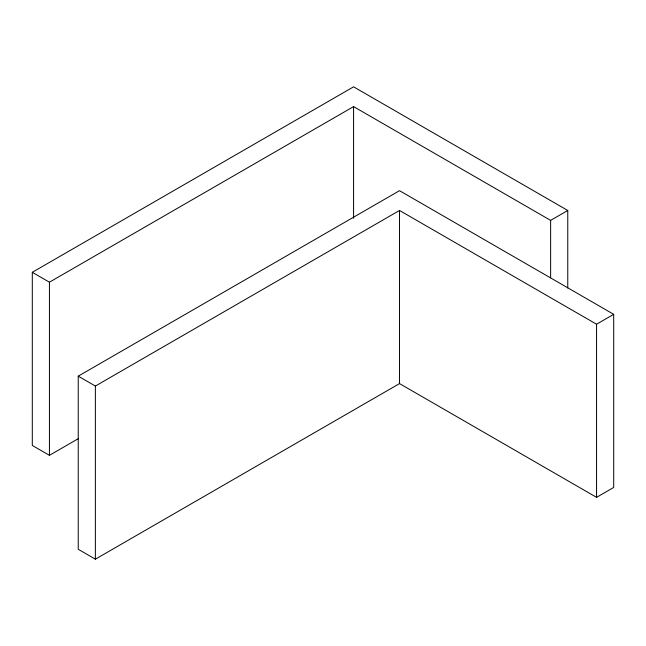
<?xml version="1.0" encoding="UTF-8"?>
<svg xmlns="http://www.w3.org/2000/svg" width="646" height="646" viewBox="0 0 646 646"><rect width="100%" height="100%" fill="white"/><g stroke="black" fill="none" stroke-linecap="round" stroke-linejoin="round"><path stroke-width="0.97" d="M78.279 438.674L49.435 455.325L32.3 445.433L32.3 272.305L353.58 86.822L567.761 210.475L567.761 287.979M32.3 272.305L49.435 282.197L353.58 106.606L550.626 220.375L567.761 210.475M78.239 376.166L399.519 190.675L613.7 314.336L613.7 487.455L596.565 497.347L399.519 383.587L95.374 559.178L78.239 549.286L78.239 376.166L95.374 386.058L399.519 210.459L596.565 324.227L613.7 314.336M596.565 324.227L596.565 497.347M550.626 220.375L550.626 277.74M399.519 210.459L399.519 383.587M353.58 106.606L353.58 218.332M95.374 386.058L95.374 559.178M49.435 282.197L49.435 455.325"/></g></svg>
